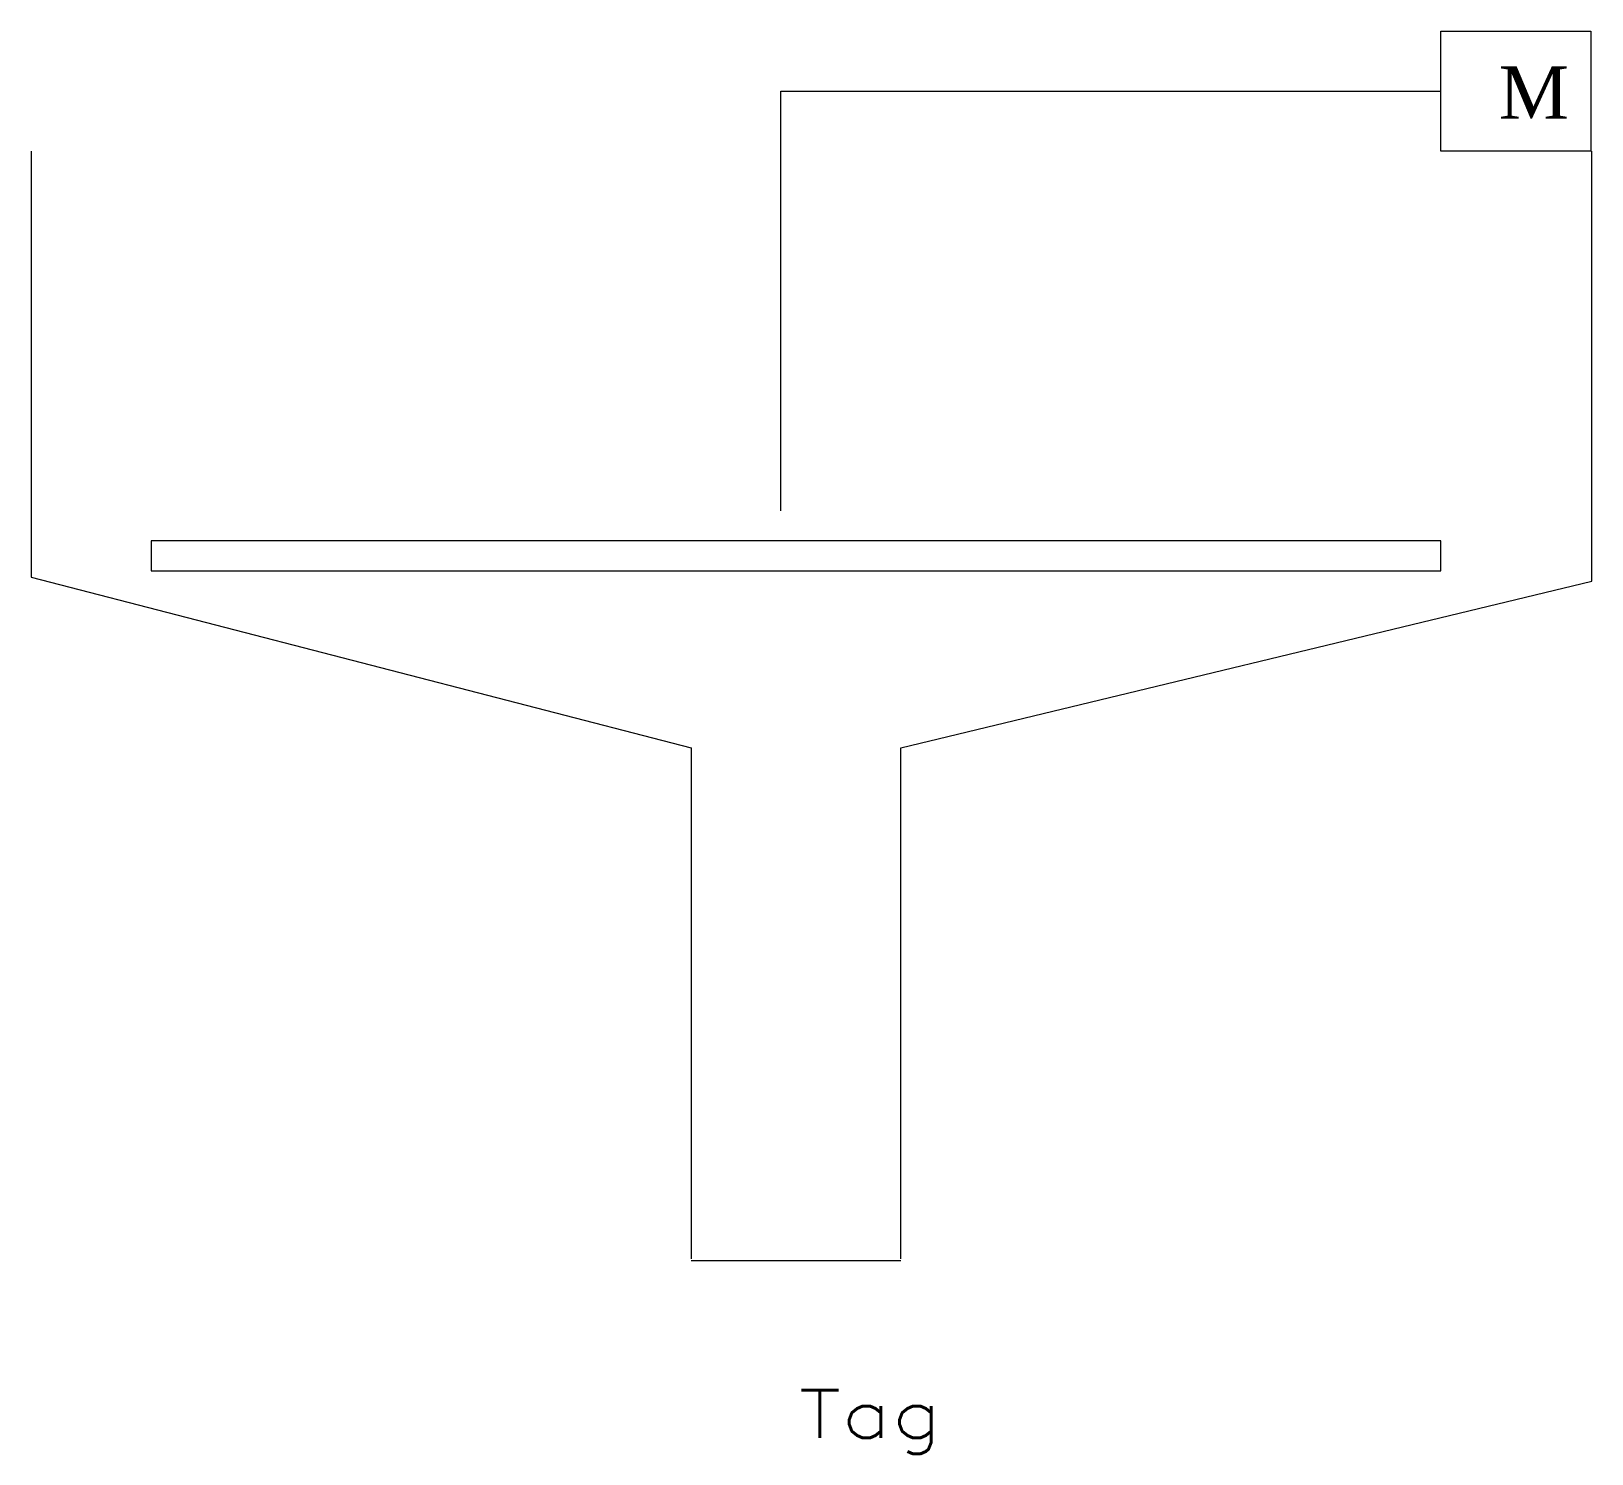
# Model space of a CAD drawing. Header units: inches. Extents: x -20.6 to 21.1, y -21.5 to 16.5.
import ezdxf
from ezdxf.enums import TextEntityAlignment as Align

# ---------------------------------------------------------------- set-up
doc = ezdxf.new("R2010")
doc.units = ezdxf.units.IN
doc.header["$LTSCALE"] = 12
doc.header["$MEASUREMENT"] = 0
doc.layers.get('0').update_dxf_attribs({"lineweight": 0})
doc.styles.add('_TCW_TXTSTY_1', font='TIMES.TTF')
doc.styles.add('STANDARD1', font='TXT.SHX')

msp = doc.modelspace()

# ---------------------------------------------------------------- linework, layer by layer
at = {"color": 0, "linetype": 'ByBlock'}
for p, q in [((-0.553, 3.675), (-0.553, 14.875)), ((-0.553, 14.875), (17.047, 14.875)), ((-20.553, 13.275), (-20.553, 1.906)), ((21.075, 1.803), (21.075, 13.275)), ((-20.553, 1.906), (-2.953, -2.649)), ((2.647, -2.649), (21.075, 1.803)), ((-2.953, -2.649), (-2.953, -16.282)), ((2.647, -16.282), (2.647, -2.649)), ((-2.953, -16.325), (2.647, -16.325))]:
    msp.add_line(p, q, dxfattribs=at)
for points in [[(17.047, 16.475), (21.047, 16.475), (21.047, 13.275), (17.047, 13.275)], [(-17.353, 2.075), (17.047, 2.075), (17.047, 2.875), (-17.353, 2.875)]]:
    msp.add_lwpolyline(points, close=True, dxfattribs=at)

# ---------------------------------------------------------------- texts
at = {"color": 0, "linetype": 'Continuous', "style": '_TCW_TXTSTY_1', "width": 1.018714}
msp.add_text('M', height=1.4, dxfattribs=at).set_placement((18.593, 14.137), (20.466, 14.137), align=Align.FIT)
at = {"color": 7, "linetype": 'Continuous', "style": 'STANDARD1', "width": 1.166667}
msp.add_text('Tag', height=1.272, dxfattribs=at).set_placement((-0.078, -21.064), (3.738, -21.064), align=Align.FIT)

doc.saveas('drawing.dxf')
